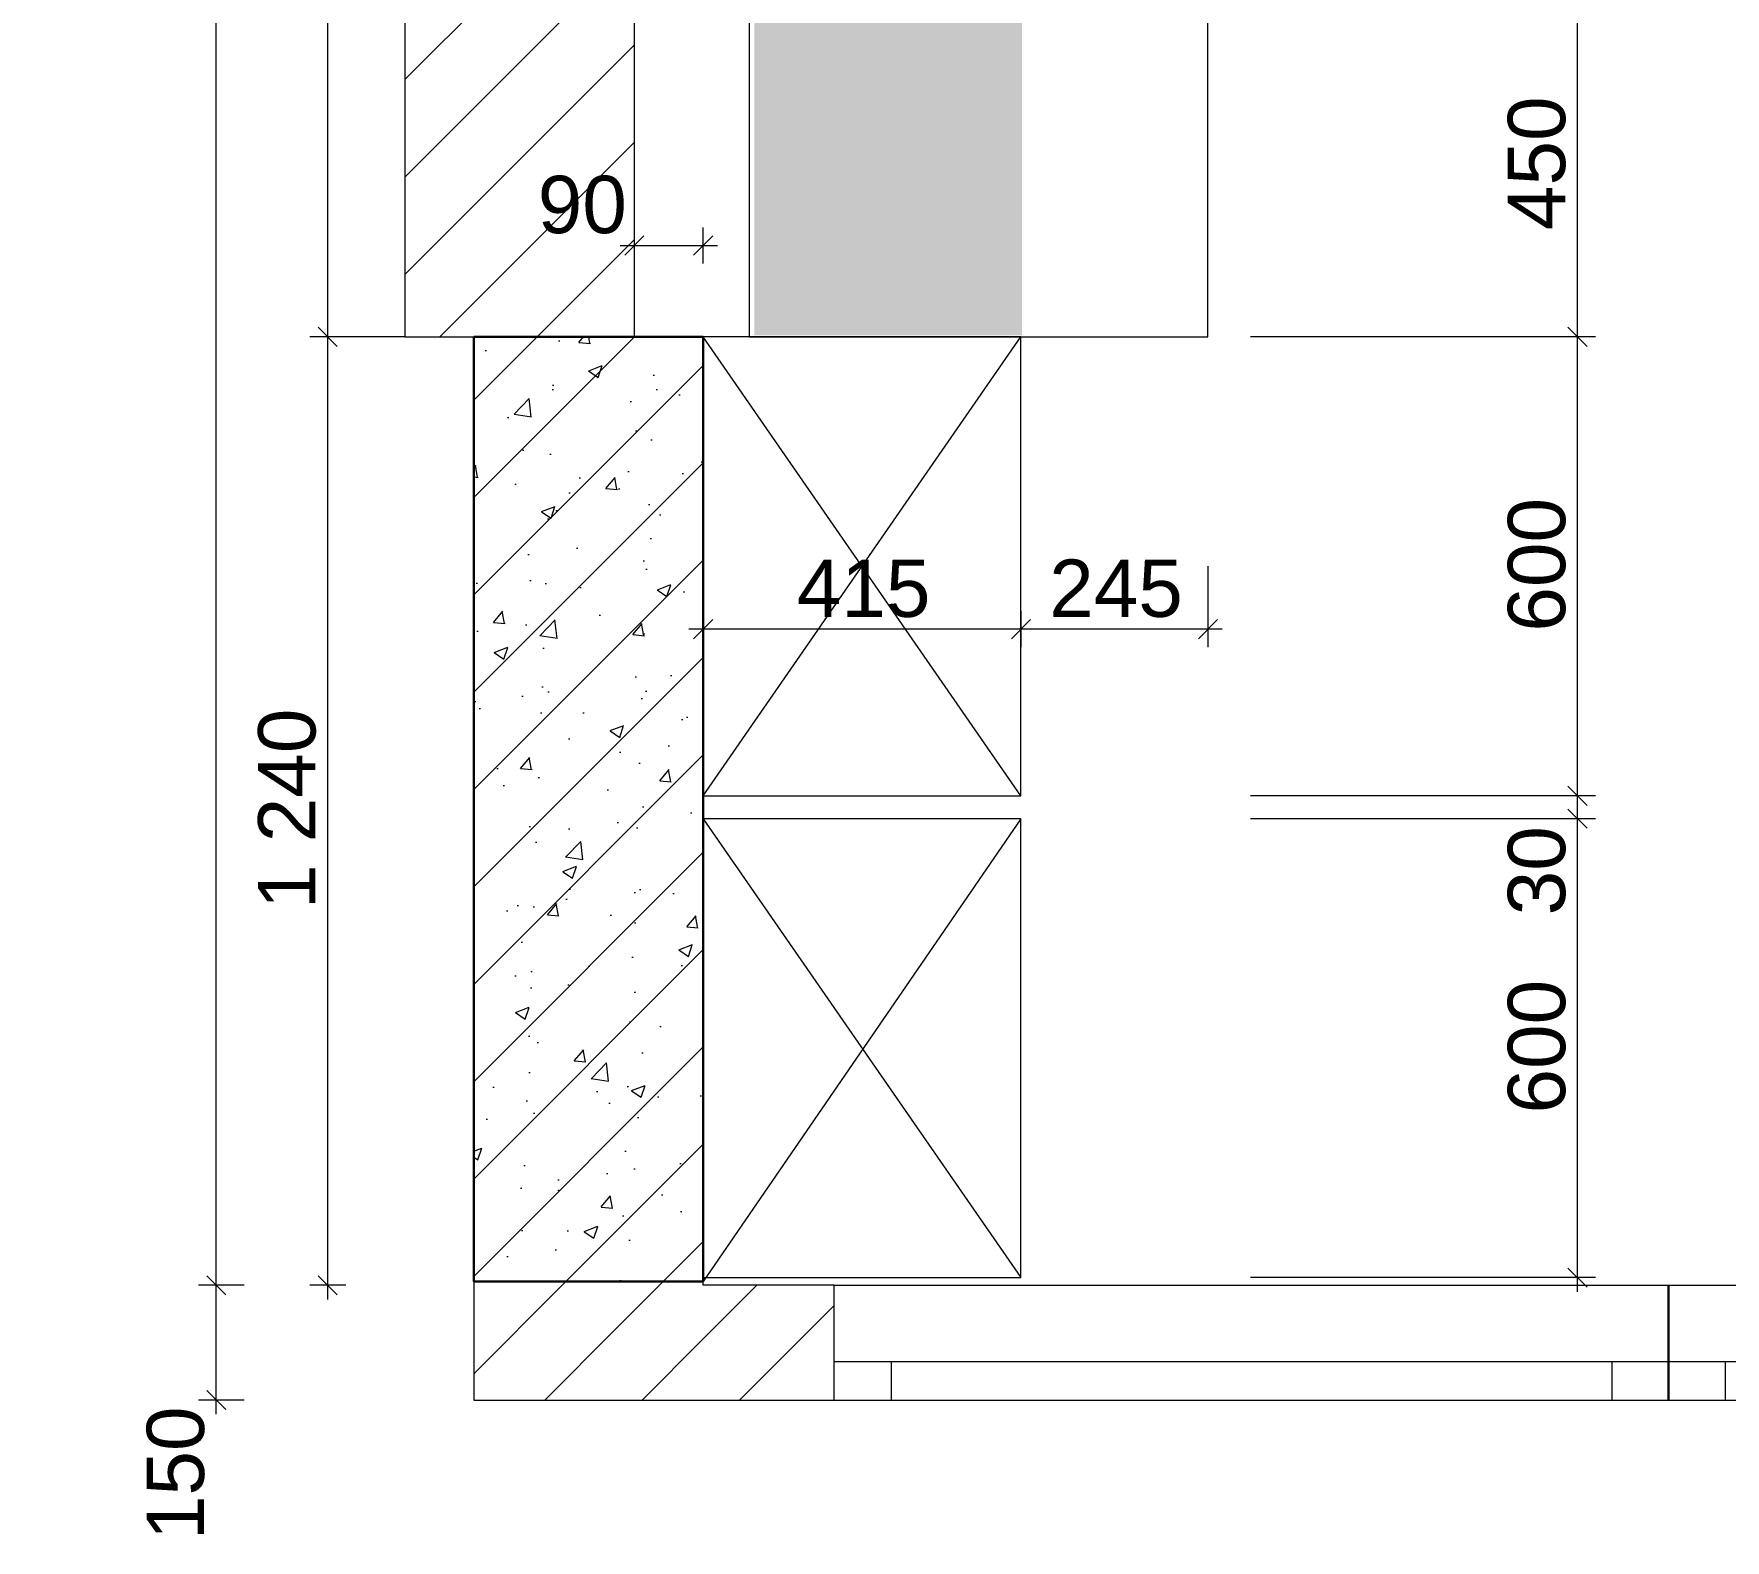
# Model space of a CAD drawing. Header units: millimetres. Extents: x 2336463 to 2579121, y 595385 to 778077.
# Drawn here: x 2401487 to 2403698, y 688994 to 690963 of the extents above; entities that cross this region are included whole.
import ezdxf

# ---------------------------------------------------------------- set-up
doc = ezdxf.new("R2010")
doc.units = ezdxf.units.MM
doc.header["$MEASUREMENT"] = 0
for name, color, linetype in [('1 Планировка', 7, 'Continuous'), ('1 Планировка размеры', 7, 'Continuous'), ('сит план', 7, 'Continuous')]:
    doc.layers.add(name, color=color, linetype=linetype)
for name, color, linetype, lineweight, true_color in [('1 Планировка размеры_Ном._пера__242', 7, 'Continuous', 13, 0x1b55b5), ('Интерьер - Мебель_Ном._пера__102', 7, 'Continuous', 5, 0xcccccc), ('сит план_Ном._пера__87', 7, 'Continuous', 20, 0x6a6a6a)]:
    doc.layers.add(name, color=color, linetype=linetype, lineweight=lineweight, true_color=true_color)
for name, color, linetype, lineweight in [('1 Планировка_Ном._пера__1', 7, 'Continuous', 13), ('Окна ARCHICAD_Ном._пера__1', 7, 'Continuous', 13), ('сит план_Ном._пера__1', 7, 'Continuous', 13), ('сит план_Ном._пера__21', 7, 'Continuous', 30)]:
    doc.layers.add(name, color=color, linetype=linetype, lineweight=lineweight)
doc.styles.add('СГЕНЕРИР_СТИЛЬ_1', font='arial.ttf')
doc.dimstyles.new('СГЕНЕРИР_СТИЛЬ__1', dxfattribs={"dimtxt": 75, "dimasz": 23.75, "dimexe": 0.18, "dimexo": 300, "dimgap": 0, "dimtad": 1, "dimtih": 1, "dimtoh": 1, "dimdec": 0, "dimzin": 0, "dimdsep": 46, "dimtxsty": 'СГЕНЕРИР_СТИЛЬ_1', "dimblk": 'ARROWHEAD_6', "dimblk1": 'ARROWHEAD_6', "dimblk2": 'ARROWHEAD_6', "dimcen": 0.09, "dimclrd": 256, "dimclre": 256, "dimclrt": 256, "dimazin": 0, "dimtfac": 1, "dimtdec": 4, "dimtmove": 0, "dimatfit": 3, "dimfxl": 0, "dimtolj": 1, "dimtzin": 0, "dimarcsym": 0})
doc.dimstyles.new('СГЕНЕРИР_СТИЛЬ__2', dxfattribs={"dimtxt": 75, "dimasz": 23.75, "dimexe": 0.18, "dimexo": 300, "dimgap": 0, "dimtad": 1, "dimdec": 0, "dimzin": 0, "dimdsep": 46, "dimtxsty": 'СГЕНЕРИР_СТИЛЬ_1', "dimblk": 'ARROWHEAD_6', "dimblk1": 'ARROWHEAD_6', "dimblk2": 'ARROWHEAD_6', "dimcen": 0.09, "dimclrd": 256, "dimclre": 256, "dimclrt": 256, "dimazin": 0, "dimtfac": 1, "dimtdec": 4, "dimtmove": 0, "dimatfit": 3, "dimfxl": 0, "dimtolj": 1, "dimtzin": 0, "dimarcsym": 0})
doc.dimstyles.new('СГЕНЕРИР_СТИЛЬ__3', dxfattribs={"dimtxt": 75, "dimasz": 23.75, "dimexe": 0.18, "dimexo": 300, "dimgap": 0, "dimtad": 1, "dimdec": 0, "dimzin": 0, "dimdsep": 46, "dimtxsty": 'СГЕНЕРИР_СТИЛЬ_1', "dimblk": 'ARROWHEAD_6', "dimblk1": 'ARROWHEAD_6', "dimblk2": 'ARROWHEAD_6', "dimcen": 0.09, "dimclrd": 256, "dimclre": 256, "dimclrt": 256, "dimazin": 0, "dimtfac": 1, "dimtdec": 4, "dimtmove": 2, "dimatfit": 3, "dimfxl": 0, "dimtolj": 1, "dimtzin": 0, "dimarcsym": 0})
pattern_1 = [(45, (2086872.015, 585813.69), (-63.639609, 63.639609), [])]

# ---------------------------------------------------------------- blocks, each defined once
blk = doc.blocks.new('Перекрытие_176', base_point=(2402777.6, 689336.8))
at = {"layer": '1 Планировка_Ном._пера__1', "color": 7, "linetype": 'Continuous', "lineweight": 13, "flags": 128}
blk.add_lwpolyline([(2402777.6, 689336.8), (2402777.6, 689936.8), (2402362.1, 689936.8), (2402362.1, 689336.8)], close=True, dxfattribs=at)
blk = doc.blocks.new('Перекрытие_177', base_point=(2402777.6, 689966.8))
at = {"layer": '1 Планировка_Ном._пера__1', "color": 7, "linetype": 'Continuous', "lineweight": 13, "flags": 128}
blk.add_lwpolyline([(2402777.6, 689966.8), (2402777.6, 690566.8), (2402362.1, 690566.8), (2402362.1, 689966.8)], close=True, dxfattribs=at)
blk = doc.blocks.new('Перекрытие_180', base_point=(2403022.1, 690566.8))
at = {"layer": '1 Планировка_Ном._пера__1', "color": 7, "linetype": 'Continuous', "lineweight": 13, "flags": 128}
blk.add_lwpolyline([(2403022.1, 690566.8), (2403022.1, 691016.8), (2402422.1, 691016.8), (2402422.1, 690566.8)], close=True, dxfattribs=at)
blk = doc.blocks.new('Стена_982', base_point=(2401972.1, 693816.8))
at = {"layer": 'сит план_Ном._пера__87', "linetype": 'Continuous', "lineweight": 20, "true_color": 0x6a6a6a}
h = blk.add_hatch(dxfattribs=at)
h.set_pattern_fill('Блоки_Бетонные_Эффективные', color=251, style=0, pattern_type=2)
h.set_pattern_definition(pattern_1)
h.paths.add_polyline_path([(2401972.1, 693816.8), (2402272.1, 693616.8), (2402272.1, 693816.8)])
h = blk.add_hatch(dxfattribs=at)
h.set_pattern_fill('Блоки_Бетонные_Эффективные', color=251, style=0, pattern_type=2)
h.set_pattern_definition(pattern_1)
h.paths.add_polyline_path([(2402272.1, 693616.8), (2401972.1, 693816.8), (2401972.1, 693616.8)])
h = blk.add_hatch(dxfattribs=at)
h.set_pattern_fill('Блоки_Бетонные_Эффективные', color=251, style=0, pattern_type=2)
h.set_pattern_definition(pattern_1)
h.paths.add_polyline_path([(2401972.1, 693616.8), (2401972.1, 690566.8), (2402272.1, 690566.8), (2402272.1, 693616.8)])
at = {"layer": 'сит план_Ном._пера__1', "color": 7, "linetype": 'Continuous', "lineweight": 13, "flags": 128}
for points in [[(2401972.1, 693816.8), (2402272.1, 693816.8)], [(2401972.1, 693816.8), (2401972.1, 690566.8)], [(2402272.1, 692611.8), (2402272.1, 693616.8)], [(2402272.1, 690566.8), (2402272.1, 692511.8)], [(2401972.1, 690566.8), (2402272.1, 690566.8)]]:
    blk.add_lwpolyline(points, dxfattribs=at)
blk = doc.blocks.new('Стена_986', base_point=(2402062.1, 690566.8))
at = {"layer": 'сит план_Ном._пера__87', "linetype": 'Continuous', "lineweight": 20, "true_color": 0x6a6a6a}
h = blk.add_hatch(dxfattribs=at)
h.set_pattern_fill('Блоки_Бетонные_Эффективные', color=251, style=0, pattern_type=2)
h.set_pattern_definition(pattern_1)
h.paths.add_polyline_path([(2402362.1, 689326.8), (2402362.1, 690566.8), (2402062.1, 690566.8), (2402062.1, 689326.8)])
h = blk.add_hatch(dxfattribs=at)
h.set_pattern_fill('Блоки_Бетонные_Эффективные', color=251, style=0, pattern_type=2)
h.set_pattern_definition(pattern_1)
h.paths.add_polyline_path([(2402362.1, 689326.8), (2402062.1, 689176.8), (2402362.1, 689176.8)])
h = blk.add_hatch(dxfattribs=at)
h.set_pattern_fill('Блоки_Бетонные_Эффективные', color=251, style=0, pattern_type=2)
h.set_pattern_definition(pattern_1)
h.paths.add_polyline_path([(2402062.1, 689326.8), (2402062.1, 689176.8), (2402362.1, 689326.8)])
at = {"layer": 'сит план_Ном._пера__1', "color": 7, "linetype": 'Continuous', "lineweight": 13, "flags": 128}
for points in [[(2402062.1, 690566.8), (2402062.1, 689176.8)], [(2402062.1, 690566.8), (2402362.1, 690566.8)], [(2402362.1, 689326.8), (2402362.1, 690566.8)], [(2402062.1, 689176.8), (2402362.1, 689176.8)]]:
    blk.add_lwpolyline(points, dxfattribs=at)
blk = doc.blocks.new('Окно 25_6')
at = {"layer": 'Окна ARCHICAD_Ном._пера__1', "color": 7, "linetype": 'Continuous', "lineweight": 13}
for p, q in [((-546, 0), (546, 0)), ((-546, 0), (-471, 0)), ((-546, 0), (-546, -50)), ((-546, 0), (-546, -50)), ((-471, 0), (-471, -50)), ((-471, 0), (471, 0)), ((471, -50), (471, 0)), ((471, 0), (546, 0)), ((546, 0), (546, -50)), ((546, 0), (546, -50)), ((-471, -50), (-546, -50)), ((-546, -50), (-546, -150)), ((471, -50), (-471, -50)), ((546, -50), (471, -50)), ((546, -50), (546, -150)), ((-546, -150), (546, -150))]:
    blk.add_line(p, q, dxfattribs=at)
blk = doc.blocks.new('Стена_987', base_point=(2402062.1, 689326.8))
at = {"layer": 'сит план_Ном._пера__87', "linetype": 'Continuous', "lineweight": 20, "true_color": 0x6a6a6a}
h = blk.add_hatch(dxfattribs=at)
h.set_pattern_fill('Блоки_Бетонные_Эффективные', color=251, style=0, pattern_type=2)
h.set_pattern_definition(pattern_1)
h.paths.add_polyline_path([(2402362.1, 689176.8), (2402533.2, 689176.8), (2402533.2, 689326.8), (2402362.1, 689326.8)])
at = {"layer": 'сит план_Ном._пера__1', "color": 7, "linetype": 'Continuous', "lineweight": 13}
for p, q in [((2402533.2, 689226.8), (2402533.2, 689326.8)), ((2402533.2, 689176.8), (2402533.2, 689226.8))]:
    blk.add_line(p, q, dxfattribs=at)
at = {"layer": 'сит план_Ном._пера__1', "color": 7, "linetype": 'Continuous', "lineweight": 13, "flags": 128}
for points in [[(2402533.2, 689326.8), (2402362.1, 689326.8)], [(2402362.1, 689176.8), (2402533.2, 689176.8)]]:
    blk.add_lwpolyline(points, dxfattribs=at)
at = {"layer": 'Окна ARCHICAD_Ном._пера__1', "color": 7, "linetype": 'Continuous', "lineweight": 13, "xscale": -1, "zscale": 1000, "rotation": 180}
for p in [(2403079.2, 689176.8), (2404169.9, 689176.8)]:
    blk.add_blockref('Окно 25_6', p, dxfattribs=at)
blk = doc.blocks.new('*D3682', base_point=(2086872, 585813.7))
at = {"layer": '1 Планировка размеры_Ном._пера__242', "color": 152, "linetype": 'Continuous', "lineweight": 13, "true_color": 0x1b55b5}
for p, q in [((2403492.8, 689949.3), (2403517.8, 689924.3)), ((2403528.8, 689936.8), (2403077.6, 689936.8)), ((2403505.3, 689336.8), (2403505.3, 689936.8)), ((2403528.8, 689336.8), (2403077.6, 689336.8)), ((2403492.8, 689349.3), (2403517.8, 689324.3)), ((2403505.3, 689318.1), (2403505.3, 689336.8))]:
    blk.add_line(p, q, dxfattribs=at)
at = {"layer": '1 Планировка размеры_Ном._пера__242', "color": 152, "lineweight": 13, "true_color": 0x1b55b5, "char_height": 75, "attachment_point": 7, "rotation": 90, "style": 'СГЕНЕРИР_СТИЛЬ_1'}
for s, insert in [('\\A1;{\\pql;\\fArial|b0|i0|c204|p38;30}', (2403490.3, 689810.5)), ('\\A1;{\\pql;\\fArial|b0|i0|c204|p38;600}', (2403490.3, 689551.4))]:
    blk.add_mtext(s, dxfattribs=dict(at, insert=insert))
blk = doc.blocks.new('ARROWHEAD_6')
at = {"color": 0, "linetype": 'Continuous', "lineweight": 0}
for p, q in [((0, 0), (-1, 0)), ((-0.5, -0.5), (0.5, 0.5))]:
    blk.add_line(p, q, dxfattribs=at)
blk = doc.blocks.new('*D3683', base_point=(2086872, 585813.7))
at = {"layer": '1 Планировка размеры_Ном._пера__242', "color": 152, "linetype": 'Continuous', "lineweight": 13, "true_color": 0x1b55b5}
for p, q in [((2403492.8, 689979.3), (2403517.8, 689954.3)), ((2403528.8, 689966.8), (2403077.6, 689966.8)), ((2403492.8, 689949.3), (2403517.8, 689924.3)), ((2403505.3, 689936.8), (2403505.3, 689966.8)), ((2403528.8, 689936.8), (2403077.6, 689936.8))]:
    blk.add_line(p, q, dxfattribs=at)
blk = doc.blocks.new('*D3684', base_point=(2086872, 585813.7))
at = {"layer": '1 Планировка размеры_Ном._пера__242', "color": 152, "linetype": 'Continuous', "lineweight": 13, "true_color": 0x1b55b5}
for p, q in [((2403492.8, 690579.3), (2403517.8, 690554.3)), ((2403528.8, 690566.8), (2403077.6, 690566.8)), ((2403505.3, 689966.8), (2403505.3, 690566.8)), ((2403492.8, 689979.3), (2403517.8, 689954.3)), ((2403528.8, 689966.8), (2403077.6, 689966.8))]:
    blk.add_line(p, q, dxfattribs=at)
at = {"layer": '1 Планировка размеры_Ном._пера__242', "color": 152, "lineweight": 13, "true_color": 0x1b55b5, "insert": (2403490.3, 690181.4), "char_height": 75, "attachment_point": 7, "rotation": 90, "style": 'СГЕНЕРИР_СТИЛЬ_1'}
blk.add_mtext('\\A1;{\\pql;\\fArial|b0|i0|c204|p38;600}', dxfattribs=at)
blk = doc.blocks.new('*D3685', base_point=(2086872, 585813.7))
at = {"layer": '1 Планировка размеры_Ном._пера__242', "color": 152, "linetype": 'Continuous', "lineweight": 13, "true_color": 0x1b55b5}
for p, q in [((2403528.8, 691016.8), (2403322.2, 691016.8)), ((2403492.8, 691029.3), (2403517.8, 691004.3)), ((2403505.3, 690566.8), (2403505.3, 691016.8)), ((2403492.8, 690579.3), (2403517.8, 690554.3)), ((2403528.8, 690566.8), (2403077.6, 690566.8))]:
    blk.add_line(p, q, dxfattribs=at)
at = {"layer": '1 Планировка размеры_Ном._пера__242', "color": 152, "lineweight": 13, "true_color": 0x1b55b5, "insert": (2403490.3, 690706.4), "char_height": 75, "attachment_point": 7, "rotation": 90, "style": 'СГЕНЕРИР_СТИЛЬ_1'}
blk.add_mtext('\\A1;{\\pql;\\fArial|b0|i0|c204|p38;450}', dxfattribs=at)
blk = doc.blocks.new('*D3736', base_point=(2086872, 585813.7))
at = {"layer": '1 Планировка размеры_Ном._пера__242', "color": 152, "linetype": 'Continuous', "lineweight": 13, "true_color": 0x1b55b5}
for p, q in [((2403022.1, 690266.8), (2403022.1, 690161.1)), ((2402765.1, 690172.1), (2402790.1, 690197.1)), ((2403009.6, 690172.1), (2403034.6, 690197.1)), ((2403022.1, 690184.6), (2402777.6, 690184.6)), ((2403040.9, 690184.6), (2403022.1, 690184.6))]:
    blk.add_line(p, q, dxfattribs=at)
at = {"layer": '1 Планировка размеры_Ном._пера__242', "color": 152, "lineweight": 13, "true_color": 0x1b55b5, "insert": (2402814.5, 690199.6), "char_height": 75, "attachment_point": 7, "style": 'СГЕНЕРИР_СТИЛЬ_1'}
blk.add_mtext('\\A1;{\\pql;\\fArial|b0|i0|c204|p38;245}', dxfattribs=at)
blk = doc.blocks.new('*D3737', base_point=(2086872, 585813.7))
at = {"layer": '1 Планировка размеры_Ном._пера__242', "color": 152, "linetype": 'Continuous', "lineweight": 13, "true_color": 0x1b55b5}
for p, q in [((2402374.6, 690197.1), (2402349.6, 690172.1)), ((2402765.1, 690172.1), (2402790.1, 690197.1)), ((2402777.6, 690208), (2402777.6, 690161.1)), ((2402777.6, 690184.6), (2402362.1, 690184.6)), ((2403022.1, 690184.6), (2402777.6, 690184.6))]:
    blk.add_line(p, q, dxfattribs=at)
at = {"layer": '1 Планировка размеры_Ном._пера__242', "color": 152, "lineweight": 13, "true_color": 0x1b55b5, "insert": (2402484.5, 690199.6), "char_height": 75, "attachment_point": 7, "style": 'СГЕНЕРИР_СТИЛЬ_1'}
blk.add_mtext('\\A1;{\\pql;\\fArial|b0|i0|c204|p38;415}', dxfattribs=at)
blk = doc.blocks.new('*D3738', base_point=(2086872, 585813.7))
at = {"layer": '1 Планировка размеры_Ном._пера__242', "color": 152, "linetype": 'Continuous', "lineweight": 13, "true_color": 0x1b55b5}
for p, q in [((2402374.6, 690197.1), (2402349.6, 690172.1)), ((2402362.1, 690208), (2402362.1, 690161.1)), ((2402362.1, 690184.6), (2402343.4, 690184.6)), ((2402777.6, 690184.6), (2402362.1, 690184.6))]:
    blk.add_line(p, q, dxfattribs=at)
blk = doc.blocks.new('*D3742', base_point=(2086872, 585813.7))
at = {"layer": '1 Планировка размеры_Ном._пера__242', "color": 152, "linetype": 'Continuous', "lineweight": 13, "true_color": 0x1b55b5}
for p, q in [((2401858.7, 690579.3), (2401883.7, 690554.3)), ((2401972.1, 690566.8), (2401847.8, 690566.8)), ((2401871.2, 689326.8), (2401871.2, 690566.8)), ((2401858.7, 689339.3), (2401883.7, 689314.3)), ((2401894.7, 689326.8), (2401847.8, 689326.8)), ((2401871.2, 689308.1), (2401871.2, 689326.8))]:
    blk.add_line(p, q, dxfattribs=at)
at = {"layer": '1 Планировка размеры_Ном._пера__242', "color": 152, "lineweight": 13, "true_color": 0x1b55b5, "insert": (2401856.2, 689818.6), "char_height": 75, "attachment_point": 7, "rotation": 90, "style": 'СГЕНЕРИР_СТИЛЬ_1'}
blk.add_mtext('\\A1;{\\pql;\\fArial|b0|i0|c204|p38;1\xa0240}', dxfattribs=at)
blk = doc.blocks.new('*D3743', base_point=(2086872, 585813.7))
at = {"layer": '1 Планировка размеры_Ном._пера__242', "color": 152, "linetype": 'Continuous', "lineweight": 13, "true_color": 0x1b55b5}
for p, q in [((2402477.1, 692071.8), (2401847.8, 692071.8)), ((2401858.7, 692084.3), (2401883.7, 692059.3)), ((2401871.2, 690566.8), (2401871.2, 692071.8)), ((2401858.7, 690579.3), (2401883.7, 690554.3)), ((2401972.1, 690566.8), (2401847.8, 690566.8))]:
    blk.add_line(p, q, dxfattribs=at)
at = {"layer": '1 Планировка размеры_Ном._пера__242', "color": 152, "lineweight": 13, "true_color": 0x1b55b5, "insert": (2401856.2, 691191.1), "char_height": 75, "attachment_point": 7, "rotation": 90, "style": 'СГЕНЕРИР_СТИЛЬ_1'}
blk.add_mtext('\\A1;{\\pql;\\fArial|b0|i0|c204|p38;1\xa0505}', dxfattribs=at)
blk = doc.blocks.new('*D3748', base_point=(2086872, 585813.7))
at = {"layer": '1 Планировка размеры_Ном._пера__242', "color": 152, "linetype": 'Continuous', "lineweight": 13, "true_color": 0x1b55b5}
for p, q in [((2402272.1, 690662.9), (2402272.1, 690709.7)), ((2402362.1, 690662.9), (2402362.1, 690709.7)), ((2402253.4, 690686.3), (2402272.1, 690686.3)), ((2402284.6, 690698.8), (2402259.6, 690673.8)), ((2402272.1, 690686.3), (2402362.1, 690686.3)), ((2402349.6, 690673.8), (2402374.6, 690698.8)), ((2402362.1, 690686.3), (2402380.9, 690686.3))]:
    blk.add_line(p, q, dxfattribs=at)
at = {"layer": '1 Планировка размеры_Ном._пера__242', "color": 152, "lineweight": 13, "true_color": 0x1b55b5, "insert": (2402145.8, 690701.3), "char_height": 75, "attachment_point": 7, "style": 'СГЕНЕРИР_СТИЛЬ_1'}
blk.add_mtext('\\A1;{\\pql;\\fArial|b0|i0|c204|p38;90}', dxfattribs=at)
blk = doc.blocks.new('*D3789', base_point=(2086872, 585813.7))
at = {"layer": '1 Планировка размеры_Ном._пера__242', "color": 152, "linetype": 'Continuous', "lineweight": 13, "true_color": 0x1b55b5}
for p, q in [((2401713, 689339.3), (2401738, 689314.3)), ((2401762.1, 689326.8), (2401702.1, 689326.8)), ((2401725.5, 689176.8), (2401725.5, 689326.8)), ((2401762.1, 689176.8), (2401702.1, 689176.8)), ((2401713, 689189.3), (2401738, 689164.3)), ((2401725.5, 689158.1), (2401725.5, 689176.8))]:
    blk.add_line(p, q, dxfattribs=at)
at = {"layer": '1 Планировка размеры_Ном._пера__242', "color": 152, "lineweight": 13, "true_color": 0x1b55b5, "insert": (2401710.5, 688993.6), "char_height": 75, "attachment_point": 7, "rotation": 90, "style": 'СГЕНЕРИР_СТИЛЬ_1'}
blk.add_mtext('\\A1;{\\pql;\\fArial|b0|i0|c204|p38;150}', dxfattribs=at)
blk = doc.blocks.new('*D3790', base_point=(2086872, 585813.7))
at = {"layer": '1 Планировка размеры_Ном._пера__242', "color": 152, "linetype": 'Continuous', "lineweight": 13, "true_color": 0x1b55b5}
for p, q in [((2401713, 693629.3), (2401738, 693604.3)), ((2401749, 693616.8), (2401702.1, 693616.8)), ((2401725.5, 689326.8), (2401725.5, 693616.8)), ((2401713, 689339.3), (2401738, 689314.3)), ((2401762.1, 689326.8), (2401702.1, 689326.8))]:
    blk.add_line(p, q, dxfattribs=at)
at = {"layer": '1 Планировка размеры_Ном._пера__242', "color": 152, "lineweight": 13, "true_color": 0x1b55b5, "insert": (2401710.5, 691343.6), "char_height": 75, "attachment_point": 7, "rotation": 90, "style": 'СГЕНЕРИР_СТИЛЬ_1'}
blk.add_mtext('\\A1;{\\pql;\\fArial|b0|i0|c204|p38;4\xa0290}', dxfattribs=at)

msp = doc.modelspace()

# ---------------------------------------------------------------- hatches: boundary and pattern name
at = {"layer": 'Интерьер - Мебель_Ном._пера__102', "linetype": 'Continuous', "lineweight": 5, "true_color": 0xcccccc}
msp.add_hatch(color=254, dxfattribs=at).paths.add_polyline_path([(2402428.9, 692071.8), (2402778.9, 692071.8), (2402778.9, 690568.6), (2402428.9, 690568.6)])
at = {"layer": 'сит план_Ном._пера__1', "linetype": 'Continuous', "lineweight": 13}
h = msp.add_hatch(dxfattribs=at)
h.set_pattern_fill('AR_CONC', style=0, pattern_type=2)
h.set_pattern_definition([(50, (2086872.01, 585813.69), (-182.18467, 15.939086), [19.05, -209.55]), (355, (2086872.01, 585813.69), (-35.24342, 191.05685), [15.24, -167.64058]), (100.451445, (2086887.2, 585812.36), (146.94125, 175.11775), [16.19001, -178.09024]), (46.1842, (2086872.01, 585864.49), (-271.07904, 42.04233), [28.575, -314.325]), (96.63556, (2086894.6, 585860.98), (237.40413, 247.42612), [24.28502, -267.1356]), (351.18415, (2086872.01, 585864.49), (237.40413, 247.42612), [22.85997, -251.45973]), (21, (2086897.41, 585851.79), (-151.61439, 102.2652), [19.05, -209.55]), (326, (2086897.41, 585851.79), (61.80203, 184.18797), [15.24, -167.64]), (71.451445, (2086910.05, 585843.26), (213.41642, 81.92277), [16.19001, -178.08994]), (37.5, (2086872.015, 585813.686), (3.088603, 84.555039), [0, -165.608, 0, -170.18, 0, -168.275]), (7.5, (2086872.015, 585813.69), (66.819663, 100.180575), [0, -97.028, 0, -161.798, 0, -64.135]), (327.5, (2086815.37, 585813.686), (-135.590595, 5.728744), [0, -63.5, 0, -198.12, 0, -262.89]), (317.5, (2086789.97, 585813.69), (148.12918, 25.42649), [0, -82.55, 0, -131.572, 0, -186.69])])
h.paths.add_polyline_path([(2402062.1, 690566.8), (2402362.1, 690566.8), (2402362.1, 689331.8), (2402062.1, 689331.8)])

# ---------------------------------------------------------------- linework, layer by layer
at = {"layer": '1 Планировка_Ном._пера__1', "color": 7, "linetype": 'Continuous', "lineweight": 13}
for p, q in [((2402777.6, 689966.8), (2402362.1, 690566.8)), ((2402362.1, 689966.8), (2402777.6, 690566.8)), ((2402777.6, 689936.8), (2402362.1, 689331.8)), ((2402362.1, 689936.8), (2402777.6, 689336.8))]:
    msp.add_line(p, q, dxfattribs=at)
at = {"layer": 'сит план_Ном._пера__21', "color": 7, "linetype": 'Continuous', "lineweight": 30, "flags": 128}
msp.add_lwpolyline([(2402062.1, 690566.8), (2402362.1, 690566.8), (2402362.1, 689331.8), (2402062.1, 689331.8)], close=True, dxfattribs=at)

# ---------------------------------------------------------------- block references
at = {"layer": '1 Планировка', "color": 7, "linetype": 'Continuous', "lineweight": 13}
for name, p in [('Перекрытие_180', (2403022.1, 690566.8)), ('Перекрытие_177', (2402777.6, 689966.8)), ('Перекрытие_176', (2402777.6, 689336.8))]:
    msp.add_blockref(name, p, dxfattribs=at)
at = {"layer": 'сит план', "color": 7, "lineweight": 13}
for name, p in [('Стена_982', (2401972.1, 693816.8)), ('Стена_986', (2402062.1, 690566.8)), ('Стена_987', (2402062.1, 689326.8))]:
    msp.add_blockref(name, p, dxfattribs=at)

# ---------------------------------------------------------------- dimensions: what is measured, and where the dimension line sits
at = {"layer": '1 Планировка размеры', "color": 152, "linetype": 'Continuous', "lineweight": 13, "true_color": 0x1b55b5}
for base, p1, p2, angle, dimstyle, picture, middle, turn in [((2401725.5, 693616.8), (2404084.6, 689326.8), (2403372.1, 693616.8), 90, 'СГЕНЕРИР_СТИЛЬ__2', '*D3790', (2401673, 691472.4), 90), ((2401871.2, 692071.8), (2402272.1, 690566.8), (2402777.1, 692071.8), 90, 'СГЕНЕРИР_СТИЛЬ__2', '*D3743', (2401818.7, 691319.9), 90), ((2403505.3, 691016.8), (2402777.6, 690566.8), (2403022.2, 691016.8), 90, 'СГЕНЕРИР_СТИЛЬ__2', '*D3685', (2403452.8, 690792.2), 90), ((2401871.2, 690566.8), (2402062.1, 689326.8), (2402272.1, 690566.8), 90, 'СГЕНЕРИР_СТИЛЬ__2', '*D3742', (2401818.7, 689947.4), 90), ((2403505.3, 690566.8), (2402777.6, 689966.8), (2402777.6, 690566.8), 90, 'СГЕНЕРИР_СТИЛЬ__2', '*D3684', (2403452.8, 690267.2), 90), ((2402362.1063995, 690184.576088), (2402362.1063995, 689936.8179393), (2402362.1063995, 690566.8179393), 180, 'СГЕНЕРИР_СТИЛЬ__3', '*D3738', (2402466.8963689, 690237.0760886), 360), ((2403505.3, 689966.8), (2402777.6, 689936.8), (2402777.6, 689966.8), 90, 'СГЕНЕРИР_СТИЛЬ__2', '*D3683', (2403452.8, 689867.7), 90), ((2403505.3, 689936.8), (2402777.6, 689336.8), (2402777.6, 689936.8), 90, 'СГЕНЕРИР_СТИЛЬ__2', '*D3682', (2403452.8, 689637.2), 90), ((2401725.5, 689326.8), (2403934.6, 689176.8), (2404084.6, 689326.8), 90, 'СГЕНЕРИР_СТИЛЬ__2', '*D3789', (2401673, 689079.3), 90)]:
    dim = msp.add_linear_dim(base=base, p1=p1, p2=p2, angle=angle, dimstyle=dimstyle, dxfattribs=at)
    dim.commit()
    dim.dimension.update_dxf_attribs({"geometry": picture, "text_midpoint": middle, "dimtype": 160, "text_rotation": turn})
dim = msp.add_linear_dim(base=(2402362.1, 690686.3), p1=(2402272.1, 690566.8), p2=(2402362.1, 690566.8), dimstyle='СГЕНЕРИР_СТИЛЬ__1', dxfattribs=at)
dim.commit()
dim.dimension.update_dxf_attribs({"geometry": '*D3748', "text_midpoint": (2402203, 690738.8), "dimtype": 160})
for base, p1, p2, picture, middle in [((2402777.5947, 690184.5761), (2403022.1064, 690566.8179), (2402777.5947, 689936.8179), '*D3736', (2402900.2436, 690237.0761)), ((2402362.1064, 690184.5761), (2402777.5947, 689936.8179), (2402362.1064, 689936.8179), '*D3737', (2402570.2436, 690237.0761))]:
    dim = msp.add_linear_dim(base=base, p1=p1, p2=p2, angle=180, dimstyle='СГЕНЕРИР_СТИЛЬ__1', dxfattribs=at)
    dim.commit()
    dim.dimension.update_dxf_attribs({"geometry": picture, "text_midpoint": middle, "dimtype": 160})

doc.saveas('drawing.dxf')
